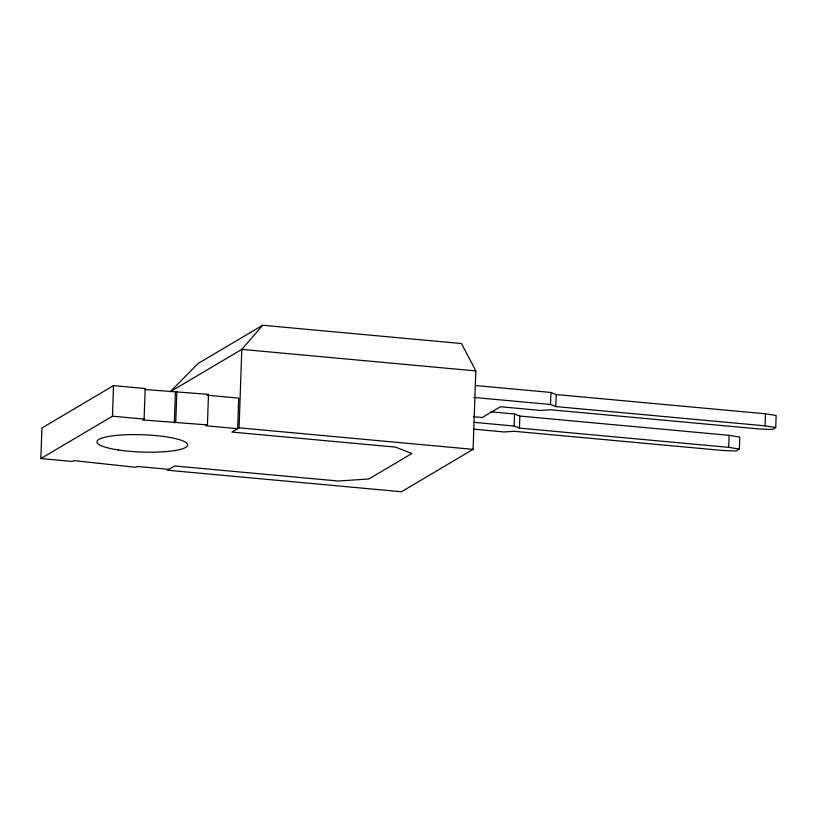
<?xml version="1.0" encoding="UTF-8"?>
<svg xmlns="http://www.w3.org/2000/svg" width="817" height="817" viewBox="0 0 817 817"><rect width="100%" height="100%" fill="white"/><g stroke="black" fill="none" stroke-linecap="round" stroke-linejoin="round"><path stroke-width="1.23" d="M168.905 469.367L137.246 466.456L135.816 467.304L73.939 460.635L72.509 461.482L40.85 458.572L41.922 428.006L113.522 385.624L145.181 388.535L144.109 419.101L142.679 419.948L207.416 424.922L208.488 394.356L145.007 389.495M40.85 458.572L112.46 416.19L113.522 385.624M174.327 422.859L175.4 392.293M175.767 422.011L176.829 391.445M239.075 427.832L241.812 349.38L262.676 325.258L461.503 343.548L475.821 370.908L473.084 449.36L401.474 491.742L167.465 470.214L174.624 465.976L338.289 481.029L368.896 478.956L411.86 453.517L395.581 447.124L231.916 432.07L239.075 427.832L473.084 449.36M514.557 414.005L519.857 416.078L729.121 435.328L739.773 437.044L739.354 449.074L728.703 447.359L519.438 428.108L514.138 426.035L514.557 414.005L490.69 411.809M519.438 428.108L519.857 416.078M550.934 392.466L556.234 394.55L765.498 413.8L776.15 415.516L775.731 427.546L765.08 425.831L555.805 406.58L550.515 404.497L550.934 392.466L475.565 385.532M555.805 406.58L556.234 394.55M728.703 447.359L729.121 435.328M765.08 425.831L765.498 413.8M262.676 325.258L198.225 363.402L170.212 391.762L241.812 349.38L475.821 370.908M207.058 395.203L208.488 394.356M207.416 424.922L205.986 425.769L237.645 428.68L238.707 398.114L208.315 395.326M739.354 449.074L736.127 450.984L723.331 450.535L514.067 431.294L504.12 431.968L473.972 429.191M775.731 427.546L772.504 429.456L759.708 429.007L550.444 409.756L540.486 410.44L500.392 406.743L482.204 417.507L473.4 416.701M473.891 397.45L550.515 404.497M473.942 422.338L514.138 426.035M112.46 416.19L144.109 419.101M118.281 449.963A45.384 8.66 2 0 0 187.634 445.245A45.384 8.66 2 0 0 120.998 435.053A45.384 8.66 2 0 0 118.281 449.963"/></g></svg>
